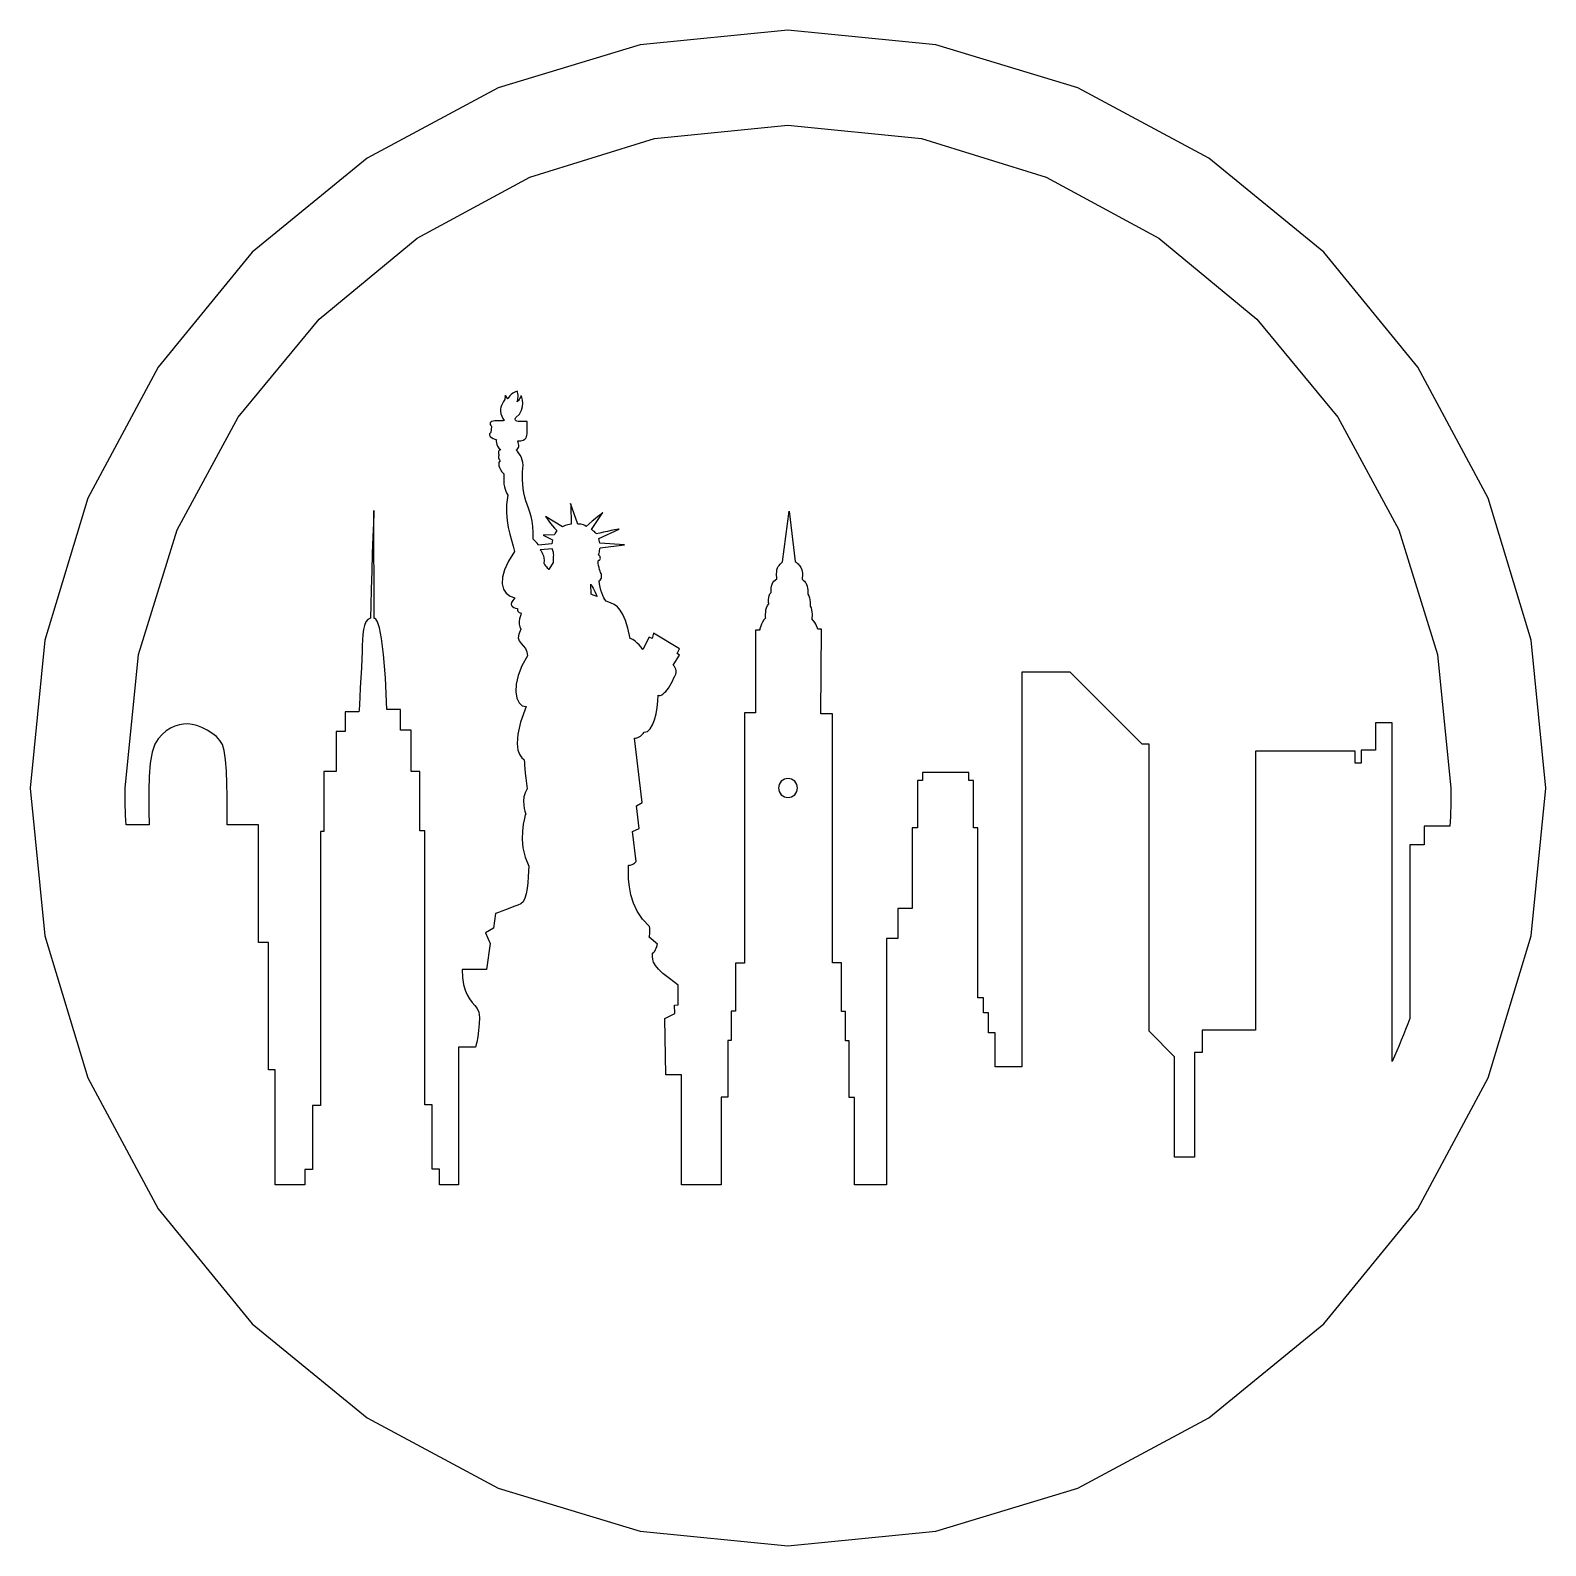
# Model space of a CAD drawing. Extents: x -427 to 406, y -189 to 217.
# Drawn here: x 6.1 to 406.1, y -188.9 to 211.1 of the extents above; entities that cross this region are included whole.
import ezdxf

# ---------------------------------------------------------------- set-up
doc = ezdxf.new("R2010")
doc.units = 0
doc.layers.add('LAYER_1', color=7, linetype='CONTINUOUS')

msp = doc.modelspace()

# ---------------------------------------------------------------- linework, layer by layer
at = {"layer": 'LAYER_1', "color": 242}
msp.add_lwpolyline([(206.0828, 211.0805), (167.0647, 207.2376), (129.5461, 195.8564), (94.9688, 177.3744), (64.6614, 152.5019), (39.7889, 122.1945), (21.3069, 87.6172), (9.9257, 50.0986), (6.0828, 11.0805), (9.9257, -27.9376), (21.3069, -65.4562), (39.7889, -100.0335), (64.6614, -130.3409), (94.9688, -155.2134), (129.5461, -173.6954), (167.0647, -185.0766), (206.0828, -188.9195), (245.1009, -185.0766), (282.6195, -173.6954), (317.1968, -155.2134), (347.5042, -130.3409), (372.3767, -100.0335), (390.8587, -65.4562), (402.2399, -27.9376), (406.0828, 11.0805), (402.2399, 50.0986), (390.8587, 87.6172), (372.3767, 122.1945), (347.5042, 152.5019), (317.1968, 177.3744), (282.6195, 195.8564), (245.1009, 207.2376)], close=True, dxfattribs=at)
at = {"layer": 'LAYER_1', "color": 114}
for points in [[(31.3462, 1.3962), (31.2847, 2.5995), (31.2313, 3.8049), (31.186, 5.0124), (31.149, 6.222), (31.1201, 7.4336), (31.0994, 8.6473), (31.0869, 9.8629), (31.0828, 11.0805), (34.6382, 46.3491), (44.8352, 79.1984), (60.97, 108.9247), (82.3391, 134.8242), (108.2386, 156.1933), (137.9649, 172.3281), (170.8142, 182.5251), (206.0828, 186.0805), (241.3514, 182.5251), (274.2007, 172.3281), (303.927, 156.1933), (329.8265, 134.8242), (351.1956, 108.9247), (367.3304, 79.1984), (377.5274, 46.3491), (381.0828, 11.0805), (381.0783, 9.8155), (381.0649, 8.5527), (381.0426, 7.292), (381.0114, 6.0335), (380.9714, 4.7772), (380.9226, 3.5232), (380.865, 2.2714), (380.7986, 1.022)], [(140.2566, 75.1744), (140.1734, 75.3132), (139.9141, 75.6744), (139.7139, 75.9125), (139.4641, 76.1751), (139.163, 76.4519), (138.8088, 76.7325), (138.8289, 78.5153), (138.734, 80.0922), (138.5444, 81.4927), (138.2804, 82.7462), (137.9623, 83.8822), (137.6106, 84.9301), (137.2454, 85.9194), (136.8871, 86.8796), (136.5787, 87.8867), (136.345, 88.9761), (136.1787, 90.1158), (136.0727, 91.2741), (136.0197, 92.4189), (136.0126, 93.5184), (136.0442, 94.5408), (136.1073, 95.4541), (136.1365, 96.2607), (136.0765, 96.9902), (135.9358, 97.6519), (135.7226, 98.2553), (135.4453, 98.8094), (135.1121, 99.3238), (134.7313, 99.8077), (134.3113, 100.2704), (134.6021, 100.4736), (134.8101, 100.6989), (134.9437, 100.9496), (135.011, 101.2289), (135.0203, 101.5399), (134.9798, 101.8858), (134.8978, 102.2699), (134.7825, 102.6954), (135.5796, 102.7383), (136.1797, 102.8912), (136.6109, 103.1335), (136.901, 103.4443), (137.0781, 103.803), (137.1699, 104.1889), (137.2046, 104.5813), (137.2099, 104.9595), (137.2099, 107.82), (135.245, 107.82), (134.8606, 107.8464), (134.5491, 107.9197), (134.3117, 108.031), (134.1496, 108.1712), (134.0639, 108.3314), (134.0558, 108.5027), (134.1264, 108.6762), (134.2771, 108.8428), (135.1934, 109.786), (135.7461, 110.7746), (136.0096, 111.756), (136.0582, 112.6773), (135.9665, 113.4857), (135.8088, 114.1284), (135.6597, 114.5528), (135.5934, 114.706), (135.5672, 114.5702), (135.4426, 114.2017), (135.3219, 113.9482), (135.1506, 113.6583), (134.9201, 113.3392), (134.6219, 112.9981), (134.6935, 113.2476), (134.7579, 113.573), (134.8077, 113.952), (134.8357, 114.3624), (134.8345, 114.7819), (134.7969, 115.1882), (134.7156, 115.559), (134.5833, 115.872), (133.9951, 115.6034), (133.4831, 115.2819), (133.0482, 114.9348), (132.6908, 114.5896), (132.4118, 114.2735), (132.2116, 114.0138), (132.091, 113.838), (132.0507, 113.7733), (132.0077, 113.9065), (131.8752, 114.1965), (131.7739, 114.349), (131.6482, 114.4791), (131.4976, 114.5664), (131.3214, 114.5903), (131.3939, 114.3897), (131.411, 114.1671), (131.3777, 113.9238), (131.2989, 113.6608), (131.1797, 113.3792), (131.0249, 113.08), (130.8396, 112.7646), (130.6287, 112.4338), (130.4325, 112.048), (130.2939, 111.5795), (130.2224, 111.047), (130.2273, 110.4694), (130.3179, 109.8652), (130.5035, 109.2534), (130.7934, 108.6526), (131.197, 108.0816), (130.9038, 108.0414), (130.5337, 108.0297), (130.1078, 108.0332), (129.6471, 108.0386), (129.1727, 108.0326), (128.7057, 108.0017), (128.2672, 107.9328), (127.8782, 107.8124), (127.6038, 107.6403), (127.4726, 107.4363), (127.4519, 107.2174), (127.5087, 107.0004), (127.6101, 106.8022), (127.7232, 106.6397), (127.8152, 106.5299), (127.8532, 106.4895), (127.6513, 104.9228), (127.2961, 104.5399), (127.2661, 104.1812), (127.4755, 103.8549), (127.8388, 103.5694), (128.2703, 103.333), (128.6846, 103.1538), (128.9959, 103.0402), (129.1187, 103.0005), (129.1046, 102.9394), (129.0806, 102.7671), (129.0746, 102.5), (129.1141, 102.1546), (129.2267, 101.7473), (129.4403, 101.2944), (129.7825, 100.8125), (130.2809, 100.3179), (129.9719, 100.2627), (129.78, 100.1052), (129.6819, 99.8794), (129.654, 99.6188), (129.6731, 99.3574), (129.7157, 99.1289), (129.7584, 98.967), (129.7778, 98.9055), (129.7634, 98.8727), (129.7316, 98.7793), (129.6993, 98.6332), (129.6838, 98.4423), (129.7019, 98.2142), (129.7709, 97.9567), (129.9077, 97.6778), (130.1293, 97.3851), (129.9121, 97.2468), (129.7792, 96.9803), (129.7367, 96.6098), (129.7905, 96.1596), (129.9465, 95.6541), (130.2107, 95.1174), (130.589, 94.574), (131.0875, 94.048), (131.042, 93.0017), (131.0507, 92.0908), (131.112, 91.2952), (131.2244, 90.5945), (131.3862, 89.9684), (131.596, 89.3968), (131.8521, 88.8593), (132.153, 88.3357), (131.8124, 85.9542), (131.7564, 83.7533), (131.9229, 81.7182), (132.25, 79.8345), (132.6755, 78.0873), (133.1372, 76.4622), (133.5732, 74.9446), (133.9214, 73.5197), (132.306, 70.9721), (131.2567, 68.6967), (130.7223, 66.7027), (130.6513, 64.9995), (130.9923, 63.5964), (131.694, 62.5026), (132.705, 61.7275), (133.9739, 61.2803), (133.4291, 60.6056), (133.1213, 60.05), (133.0224, 59.5998), (133.1046, 59.241), (133.3396, 58.9599), (133.6994, 58.7427), (134.156, 58.5755), (134.6814, 58.4447), (134.698, 58.0505), (134.8015, 57.7542), (134.9645, 57.5419), (135.1595, 57.3996), (135.3589, 57.3133), (135.5354, 57.269), (135.6614, 57.2526), (135.7095, 57.2503), (135.6591, 57.1297), (135.5356, 56.7986), (135.3807, 56.3034), (135.236, 55.6902), (135.143, 55.0053), (135.1434, 54.2949), (135.2789, 53.6054), (135.591, 52.9828), (135.0013, 51.7206), (134.8964, 50.7314), (135.1489, 49.9345), (135.6315, 49.2492), (136.2166, 48.5946), (136.7768, 47.8899), (137.1849, 47.0545), (137.3132, 46.0076), (135.8292, 43.3148), (134.8588, 40.7839), (134.3507, 38.4783), (134.2539, 36.4616), (134.5171, 34.7972), (135.0892, 33.5486), (135.9191, 32.7795), (136.9555, 32.5531), (135.4854, 28.4897), (134.7484, 25.2784), (134.5792, 22.8234), (134.812, 21.0292), (135.2812, 19.8002), (135.8214, 19.0407), (136.267, 18.6552), (136.4523, 18.5479), (136.4616, 18.3754), (136.4915, 17.8877), (136.5448, 17.1299), (136.6243, 16.1469), (136.7328, 14.9835), (136.8731, 13.6848), (137.0482, 12.2956), (137.2607, 10.8609), (136.6844, 9.8204), (136.3746, 8.7209), (136.2728, 7.6235), (136.3207, 6.5891), (136.4596, 5.6784), (136.6312, 4.9526), (136.7771, 4.4724), (136.8387, 4.2988), (136.7367, 3.9611), (136.4962, 3.0171), (136.2159, 1.5705), (135.9942, -0.275), (135.9298, -2.4158), (136.121, -4.7481), (136.6666, -7.1684), (137.665, -9.573), (137.6069, -10.9036), (137.5264, -12.3842), (137.4052, -13.9265), (137.2246, -15.4425), (136.9664, -16.8438), (136.6119, -18.0425), (136.1427, -18.9503), (135.5404, -19.479), (134.7375, -19.827), (133.7408, -20.2302), (132.6429, -20.6573), (131.5368, -21.077), (130.515, -21.458), (129.6703, -21.7689), (129.0955, -21.9784), (128.8833, -22.0552)], [(96.7492, 84.3521), (96.7172, 83.4454), (96.6318, 80.9896), (96.5084, 77.3811), (96.3627, 73.0163), (96.2104, 68.2916), (96.0669, 63.6034), (95.9481, 59.3481), (95.8693, 55.922), (95.1789, 55.5527), (94.6596, 54.8979), (94.2849, 53.9946), (94.0283, 52.8801), (93.8634, 51.5914), (93.7636, 50.1656), (93.7026, 48.6398), (93.6539, 47.0511), (93.5794, 45.1394), (93.4682, 42.7673), (93.3346, 40.1551), (93.1932, 37.5234), (93.0582, 35.0927), (92.9439, 33.0836), (92.8649, 31.7163), (92.8353, 31.2116)], [(96.7492, 84.3521), (96.7172, 83.4454), (96.6318, 80.9896), (96.5084, 77.3811), (96.3627, 73.0163), (96.2104, 68.2916), (96.0669, 63.6034), (95.9481, 59.3481), (95.8693, 55.922), (95.1789, 55.5527), (94.6596, 54.8979), (94.2849, 53.9946), (94.0283, 52.8801), (93.8634, 51.5914), (93.7636, 50.1656), (93.7026, 48.6398), (93.6539, 47.0511), (93.5794, 45.1394), (93.4682, 42.7673), (93.3346, 40.1551), (93.1932, 37.5234), (93.0582, 35.0927), (92.9439, 33.0836), (92.8649, 31.7163), (92.8353, 31.2116)], [(96.8881, 55.7811), (96.7492, 84.3521)], [(96.8881, 55.7811), (96.7492, 84.3521)], [(148.7133, 86.1417), (148.7188, 86.0236), (148.7332, 85.6883), (148.7537, 85.164), (148.7771, 84.479), (148.8005, 83.6615), (148.821, 82.7399), (148.8354, 81.7423), (148.8409, 80.6972), (148.4079, 80.6586), (147.9883, 80.5745), (147.5956, 80.4607), (147.2436, 80.3326), (146.7165, 80.0961), (146.5165, 79.9896)], [(150.6094, 80.7496), (148.7133, 86.1417)], [(204.6001, 70.7432), (206.4319, 84.1267), (207.9833, 70.8581)], [(146.5165, 79.9896), (142.1095, 82.7441)], [(142.1095, 82.7441), (142.1714, 82.6525), (142.348, 82.397), (142.6261, 82.0069), (142.9923, 81.5113), (143.4332, 80.9393), (143.9355, 80.32), (144.4859, 79.6826), (145.0709, 79.0563), (144.867, 78.7564), (144.6438, 78.3611), (144.4639, 78.0168), (144.39, 77.8695)], [(157.2152, 83.7868), (157.1143, 83.7054), (156.8298, 83.4751), (156.3886, 83.1169), (155.8181, 82.6519), (155.1452, 82.101), (154.3972, 81.4853), (153.6011, 80.8256), (152.7841, 80.1431), (152.4641, 80.3587), (152.1114, 80.5163), (151.7492, 80.6251), (151.4008, 80.6939), (150.8382, 80.7477), (150.6094, 80.7496)], [(154.1992, 79.2848), (157.2152, 83.7868)], [(144.39, 77.8695), (141.4162, 77.8328), (143.8846, 76.6019), (143.7308, 75.541), (140.2566, 75.1744)], [(161.5485, 79.4382), (161.3855, 79.4069), (160.9348, 79.3196), (160.254, 79.1861), (159.4007, 79.0162), (158.4325, 78.8197), (157.4069, 78.6063), (156.3816, 78.386), (155.4141, 78.1684), (155.3328, 78.3629), (155.1815, 78.5581), (154.9852, 78.7458), (154.7687, 78.9179), (154.3748, 79.1821), (154.1992, 79.2848)], [(156.4773, 74.4775), (162.9296, 75.2411), (156.4246, 75.7408), (156.1217, 76.9052), (161.5485, 79.4382)], [(143.8846, 74.2268), (140.6843, 73.9564)], [(140.6843, 73.9564), (140.741, 73.8824), (140.8871, 73.6715), (141.0872, 73.3404), (141.3054, 72.9057), (141.506, 72.3841), (141.6535, 71.7921), (141.7121, 71.1466), (141.6461, 70.4641), (141.8345, 70.0929), (142.056, 69.7607), (142.2927, 69.4708), (142.5267, 69.2263), (142.9145, 68.8866), (143.0757, 68.7676)], [(144.1873, 70.6024), (144.1776, 70.7428), (144.1646, 71.1116), (144.1644, 71.357), (144.1725, 71.63), (144.1918, 71.9208), (144.2255, 72.2194), (144.243, 72.5347), (144.2194, 72.8697), (144.1668, 73.2052), (144.097, 73.5223), (143.9536, 74.0253), (143.8846, 74.2268)], [(167.7484, 47.6384), (167.683, 47.7365), (167.4943, 48.0009), (167.1939, 48.3865), (166.7931, 48.8486), (166.3036, 49.342), (165.7367, 49.8219), (165.1039, 50.2433), (164.4167, 50.5613), (163.7978, 53.2287), (163.173, 55.3104), (162.5206, 56.8935), (161.8187, 58.065), (161.0453, 58.912), (160.1787, 59.5215), (159.1971, 59.9807), (158.0785, 60.3765), (157.7642, 60.7948), (157.4649, 61.3127), (157.1847, 61.9172), (156.9279, 62.5949), (156.6983, 63.3327), (156.5001, 64.1175), (156.3374, 64.9359), (156.2143, 65.7748), (156.5006, 65.9423), (156.6971, 66.1724), (156.8153, 66.4492), (156.8667, 66.757), (156.8627, 67.08), (156.8149, 67.4024), (156.7347, 67.7084), (156.6335, 67.9823), (156.5072, 68.3127), (156.3578, 68.7651), (156.2057, 69.2885), (156.0714, 69.832), (155.9754, 70.3447), (155.9381, 70.7756), (155.9801, 71.074), (156.1217, 71.1888), (156.301, 71.229), (156.4388, 71.3308), (156.5292, 71.484), (156.5664, 71.678), (156.5448, 71.9026), (156.4585, 72.1474), (156.3017, 72.4021), (156.0687, 72.6562), (156.1448, 72.8483), (156.2186, 73.1081), (156.2876, 73.4067), (156.3495, 73.7155), (156.4421, 74.2487), (156.4773, 74.4775)], [(143.0757, 68.7676), (144.1873, 70.6024)], [(203.1239, 66.33), (203.1143, 66.4341), (203.0944, 66.7155), (203.0772, 67.1282), (203.0757, 67.6261), (203.1032, 68.1631), (203.1726, 68.6929), (203.2972, 69.1696), (203.4899, 69.547), (203.7227, 69.8482), (203.9861, 70.1565), (204.2788, 70.4593), (204.5997, 70.7437)], [(207.9831, 70.8601), (208.2484, 70.6667), (208.5013, 70.4574), (208.7391, 70.2366), (208.9587, 70.0084), (209.1571, 69.777), (209.3316, 69.5466), (209.479, 69.3216), (209.5965, 69.106), (209.7397, 68.7054), (209.828, 68.2457), (209.8724, 67.7616), (209.8839, 67.2878), (209.8526, 66.5096), (209.8225, 66.1886)], [(153.9994, 64.9189), (154.051, 64.8342), (154.1915, 64.5994), (154.3998, 64.2435), (154.6545, 63.7955), (154.9345, 63.2844), (155.2185, 62.7392), (155.4852, 62.1888), (155.7135, 61.6624), (155.4678, 61.7205), (155.2031, 61.8017), (154.9352, 61.8966), (154.6803, 61.9957), (154.273, 62.168), (154.1088, 62.2424)], [(154.1088, 62.2424), (153.9994, 64.9189)], [(201.6185, 62.7232), (201.6129, 63.0639), (201.6645, 63.8759), (201.7438, 64.3602), (201.8761, 64.8441), (202.074, 65.2883), (202.3504, 65.6534), (203.1238, 66.3312)], [(209.8226, 66.1887), (210.1289, 65.9392), (210.3974, 65.6897), (210.6231, 65.4455), (210.8008, 65.2121), (211.0085, 64.8095), (211.1554, 64.3444), (211.2519, 63.8527), (211.308, 63.3701), (211.3399, 62.5755), (211.3324, 62.247)], [(201.0189, 59.667), (201.0043, 59.759), (200.9744, 60.0096), (200.9495, 60.381), (200.9501, 60.8352), (200.9968, 61.3345), (201.1102, 61.8408), (201.3105, 62.3163), (201.6185, 62.7232)], [(211.3324, 62.247), (211.3544, 62.2148), (211.5924, 61.7627), (211.7586, 61.258), (211.8652, 60.7356), (211.9248, 60.2301), (211.9495, 59.7763), (211.9519, 59.4092), (211.9443, 59.1634), (211.939, 59.0737)], [(200.1931, 55.9967), (200.1836, 56.1141), (200.1678, 56.432), (200.1649, 56.8988), (200.1943, 57.4633), (200.2752, 58.0738), (200.4267, 58.6789), (200.6682, 59.2271), (201.0189, 59.667)], [(211.939, 59.0737), (212.1762, 58.5995), (212.3269, 58.0667), (212.408, 57.5129), (212.4364, 56.9757), (212.4291, 56.4924), (212.4029, 56.1008), (212.3748, 55.8383), (212.3617, 55.7425)], [(103.7871, 31.8267), (100.1978, 31.8267), (99.8279, 40.1575), (99.3461, 46.2983), (98.8021, 50.5818), (98.2456, 53.3405), (97.7262, 54.9072), (97.2937, 55.6145), (96.9978, 55.7949), (96.8881, 55.7811)], [(103.7871, 31.8267), (100.1978, 31.8267), (99.8279, 40.1575), (99.3461, 46.2983), (98.8021, 50.5818), (98.2456, 53.3405), (97.7262, 54.9072), (97.2937, 55.6145), (96.9978, 55.7949), (96.8881, 55.7811)], [(198.5949, 52.7746), (197.4796, 52.7746), (197.4796, 30.892), (194.5701, 30.892), (194.5701, -35.1287), (192.2282, -35.1287), (192.2282, -47.8025), (191.0886, -47.8025), (191.0886, -55.6118), (190.2067, -55.6118), (190.2067, -70.5498), (188.4744, -70.5498), (188.4512, -93.6719), (177.9798, -93.6719), (177.9798, -64.6414), (173.8728, -64.5952), (173.5694, -49.7751), (176.2545, -48.4247), (176.1369, -46.2646), (177.0586, -46.1302)], [(200.1931, 55.9967), (199.7271, 55.427), (199.3596, 54.8595), (199.0793, 54.3171), (198.8751, 53.8223), (198.7357, 53.398), (198.65, 53.0668), (198.6068, 52.8514), (198.5949, 52.7746)], [(213.9692, 53.0421), (213.8951, 53.2775), (213.6376, 53.895), (213.4236, 54.3055), (213.1441, 54.7616), (212.7924, 55.2468), (212.362, 55.7444)], [(365.5484, -61.1051), (365.5484, 28.2751), (361.1866, 28.2751), (361.1866, 21.0751), (357.3925, 21.0751), (357.3925, 17.6152), (355.7567, 17.6152), (355.7567, 20.842), (329.4445, 20.842), (329.4445, -52.8667), (315.3926, -52.8667), (315.3926, -58.702), (313.4213, -58.702), (313.4213, -86.3427), (308.1376, -86.3427), (308.1376, -59.8547), (301.38, -53.0975), (301.38, 22.6718), (299.5783, 22.6718), (280.5658, 41.6846), (267.8007, 41.6846), (267.8007, -62.5405), (260.7489, -62.5405), (260.7489, -53.5626), (259.0505, -53.5626), (259.0505, -48.2888), (257.6521, -48.2888), (257.6521, -44.3111), (256.1552, -44.3111), (256.1552, 0.5777), (255.0518, 0.5777), (255.0518, 13.059), (253.7781, 13.059), (253.7781, 15.1769), (241.6231, 15.1769), (241.6231, 13.059), (240.263, 13.059), (240.263, 0.5777), (238.8164, 0.5777), (238.8164, -20.711), (235.0775, -20.711), (235.0775, -28.6174), (232.1181, -28.6174), (232.1181, -93.6718), (223.6631, -93.6718), (223.6631, -70.5751), (222.2165, -70.5751), (222.2165, -55.6158), (221.2546, -55.6158), (221.2546, -47.8947), (220.2393, -47.8947), (220.2393, -35.0453), (217.8457, -35.0453), (217.8457, 30.6204), (214.7146, 30.6204), (214.8874, 53.0421), (213.9691, 53.0421)], [(175.7428, 43.5271), (177.477, 46.1631), (176.804, 46.6116), (177.477, 47.8012), (170.5841, 51.9741), (170.2308, 50.5613), (169.4574, 50.9008), (167.7484, 47.6384)], [(175.7428, 43.5271), (177.477, 46.1631), (176.804, 46.6116), (177.477, 47.8012), (170.5841, 51.9741), (170.2308, 50.5613), (169.4574, 50.9008), (167.7484, 47.6384)], [(167.632, 7.2115), (165.5766, 24.2621), (165.8451, 24.2497), (166.1467, 24.2981), (166.4717, 24.4065), (166.8105, 24.5744), (167.1533, 24.8011), (167.4903, 25.0861), (167.8118, 25.4288), (168.1081, 25.8284), (168.9795, 25.9913), (169.7256, 26.6623), (170.3513, 27.7384), (170.8616, 29.1165), (171.2614, 30.6936), (171.5556, 32.3668), (171.7492, 34.033), (171.847, 35.5892), (172.1036, 35.5295), (172.3394, 35.5305), (172.5636, 35.5884), (172.7853, 35.6992), (173.0136, 35.8591), (173.2576, 36.0644), (173.5263, 36.3111), (173.829, 36.5955), (174.1624, 36.9661), (174.5114, 37.454), (174.8672, 38.0282), (175.2212, 38.6582), (175.5645, 39.3132), (175.8884, 39.9623), (176.1842, 40.575), (176.443, 41.1205), (176.5948, 41.6079), (176.6009, 42.0607), (176.4998, 42.4697), (176.3305, 42.8253), (176.1314, 43.1183), (175.9413, 43.3391), (175.7989, 43.4785), (175.7428, 43.5271)], [(167.632, 7.2115), (165.5766, 24.2621), (165.8451, 24.2497), (166.1467, 24.2981), (166.4717, 24.4065), (166.8105, 24.5744), (167.1533, 24.8011), (167.4903, 25.0861), (167.8118, 25.4288), (168.1081, 25.8284), (168.9795, 25.9913), (169.7256, 26.6623), (170.3513, 27.7384), (170.8616, 29.1165), (171.2614, 30.6936), (171.5556, 32.3668), (171.7492, 34.033), (171.847, 35.5892), (172.1036, 35.5295), (172.3394, 35.5305), (172.5636, 35.5884), (172.7853, 35.6992), (173.0136, 35.8591), (173.2576, 36.0644), (173.5263, 36.3111), (173.829, 36.5955), (174.1624, 36.9661), (174.5114, 37.454), (174.8672, 38.0282), (175.2212, 38.6582), (175.5645, 39.3132), (175.8884, 39.9623), (176.1842, 40.575), (176.443, 41.1205), (176.5948, 41.6079), (176.6009, 42.0607), (176.4998, 42.4697), (176.3305, 42.8253), (176.1314, 43.1183), (175.9413, 43.3391), (175.7989, 43.4785), (175.7428, 43.5271)], [(92.8353, 31.2116), (89.2238, 31.2116), (89.2238, 25.9843), (86.8114, 25.9843), (86.8114, 15.396), (83.5455, 15.396), (83.5455, -0.3829), (82.6823, -0.3829), (82.6823, -72.6892), (80.5496, -72.6892), (80.5496, -89.6301), (78.5539, -89.6301), (78.5539, -93.7111), (70.6748, -93.7111), (70.6748, -63.3302), (68.934, -63.3302), (68.934, -29.713), (66.3167, -29.713), (66.3167, 1.3962)], [(123.6379, -57.2999), (119.0694, -57.2999), (119.0694, -93.6719), (114.1112, -93.6719), (114.1112, -89.5536), (112.174, -89.5536), (112.174, -72.5397), (110.1948, -72.5397), (110.1948, -0.2332), (108.8873, -0.2332), (108.8873, 15.4168), (106.6261, 15.4168), (106.6261, 26.3183), (103.7871, 26.3183), (103.7871, 31.8267)], [(66.3167, 1.3962), (58.0506, 1.3962), (58.0557, 3.2272), (58.0572, 5.8259), (58.0344, 8.9251), (57.9664, 12.2577), (57.8327, 15.5566), (57.6124, 18.5547), (57.2847, 20.9849), (56.8291, 22.5799), (56.1455, 23.6453), (55.1929, 24.6487), (54.0396, 25.5653), (52.7534, 26.3705), (51.4025, 27.0397), (50.0548, 27.5481), (48.7783, 27.8713), (47.6412, 27.9845), (46.561, 27.9249), (45.427, 27.7326), (44.265, 27.3876), (43.1004, 26.8696), (41.9587, 26.1587), (40.8655, 25.2345), (39.8463, 24.0771), (38.9267, 22.6662), (38.2047, 20.5699), (37.7303, 17.6054), (37.4569, 14.1264), (37.3378, 10.4868), (37.3265, 7.0403), (37.3761, 4.1405), (37.4401, 2.1412), (37.4718, 1.3962)], [(166.0007, -8.2839), (165.0688, -0.4006), (166.8164, 0.415), (166.1173, 6.3569), (167.632, 7.2115)], [(166.0007, -8.2839), (165.0688, -0.4006), (166.8164, 0.415), (166.1173, 6.3569), (167.632, 7.2115)], [(37.4718, 1.3962), (31.3462, 1.3962)], [(380.7986, 1.022), (374.0309, 1.022), (374.0309, -3.8859), (370.2117, -3.8859), (370.2117, -49.7746)], [(169.4725, -28.3329), (169.5257, -28.0469), (169.6187, -27.334), (169.6487, -26.8855), (169.6511, -26.4121), (169.6133, -25.9408), (169.5228, -25.4989), (167.6598, -23.5332), (166.2604, -21.4483), (165.2605, -19.2957), (164.596, -17.1269), (164.2029, -14.9933), (164.0171, -12.9463), (163.9743, -11.0374), (164.0107, -9.3181), (164.5172, -9.2583), (164.9403, -9.134), (165.2848, -8.9674), (165.5556, -8.781), (165.7577, -8.597), (165.896, -8.438), (165.9753, -8.3261), (166.0007, -8.2839)], [(169.4725, -28.3329), (169.5257, -28.0469), (169.6187, -27.334), (169.6487, -26.8855), (169.6511, -26.4121), (169.6133, -25.9408), (169.5228, -25.4989), (167.6598, -23.5332), (166.2604, -21.4483), (165.2605, -19.2957), (164.596, -17.1269), (164.2029, -14.9933), (164.0171, -12.9463), (163.9743, -11.0374), (164.0107, -9.3181), (164.5172, -9.2583), (164.9403, -9.134), (165.2848, -8.9674), (165.5556, -8.781), (165.7577, -8.597), (165.896, -8.438), (165.9753, -8.3261), (166.0007, -8.2839)], [(128.8833, -22.0552), (128.3605, -25.9537), (126.2362, -27.1684), (127.4875, -29.9445), (126.4908, -36.8278)], [(171.599, -30.1539), (169.4725, -28.3329)], [(171.599, -30.1539), (169.4725, -28.3329)], [(177.0586, -46.1302), (177.1065, -40.9212), (174.798, -39.2365), (173.085, -37.857), (171.8778, -36.7211), (171.0864, -35.7668), (170.621, -34.9322), (170.3915, -34.1556), (170.3081, -33.3752), (170.2809, -32.529), (170.6299, -32.2968), (170.9164, -31.9666), (171.1454, -31.5783), (171.3218, -31.1714), (171.4504, -30.7858), (171.5362, -30.4613), (171.5841, -30.2374), (171.599, -30.1539)], [(177.0586, -46.1302), (177.1065, -40.9212), (174.798, -39.2365), (173.085, -37.857), (171.8778, -36.7211), (171.0864, -35.7668), (170.621, -34.9322), (170.3915, -34.1556), (170.3081, -33.3752), (170.2809, -32.529), (170.6299, -32.2968), (170.9164, -31.9666), (171.1454, -31.5783), (171.3218, -31.1714), (171.4504, -30.7858), (171.5362, -30.4613), (171.5841, -30.2374), (171.599, -30.1539)], [(126.4908, -36.8278), (120.0652, -36.8278), (120.1272, -38.9597), (120.3968, -40.7558), (120.8317, -42.2627), (121.3898, -43.5271), (122.0288, -44.5957), (122.7064, -45.5151), (123.3805, -46.3319), (124.0088, -47.0928), (124.4456, -48.1047), (124.6161, -49.5301), (124.5845, -51.1999), (124.4147, -52.9452), (124.1711, -54.5968), (123.9176, -55.9858), (123.7185, -56.9432), (123.6379, -57.2999)], [(370.2117, -49.7746), (369.6711, -51.2125), (369.1184, -52.6443), (368.5534, -54.07), (367.9764, -55.4896), (367.3873, -56.903), (366.7862, -58.31), (366.1732, -59.7108), (365.5484, -61.1051)]]:
    msp.add_lwpolyline(points, dxfattribs=at)
msp.add_lwpolyline([(206.0828, 13.5805), (205.5951, 13.5325), (205.1261, 13.3902), (204.6939, 13.1592), (204.315, 12.8483), (204.0041, 12.4694), (203.7731, 12.0372), (203.6308, 11.5682), (203.5828, 11.0805), (203.6308, 10.5928), (203.7731, 10.1238), (204.0041, 9.6916), (204.315, 9.3127), (204.6939, 9.0018), (205.1261, 8.7708), (205.5951, 8.6285), (206.0828, 8.5805), (206.5705, 8.6285), (207.0395, 8.7708), (207.4717, 9.0018), (207.8506, 9.3127), (208.1615, 9.6916), (208.3925, 10.1238), (208.5348, 10.5928), (208.5828, 11.0805), (208.5348, 11.5682), (208.3925, 12.0372), (208.1615, 12.4694), (207.8506, 12.8483), (207.4717, 13.1592), (207.0395, 13.3902), (206.5705, 13.5325)], close=True, dxfattribs=at)

doc.saveas('drawing.dxf')
